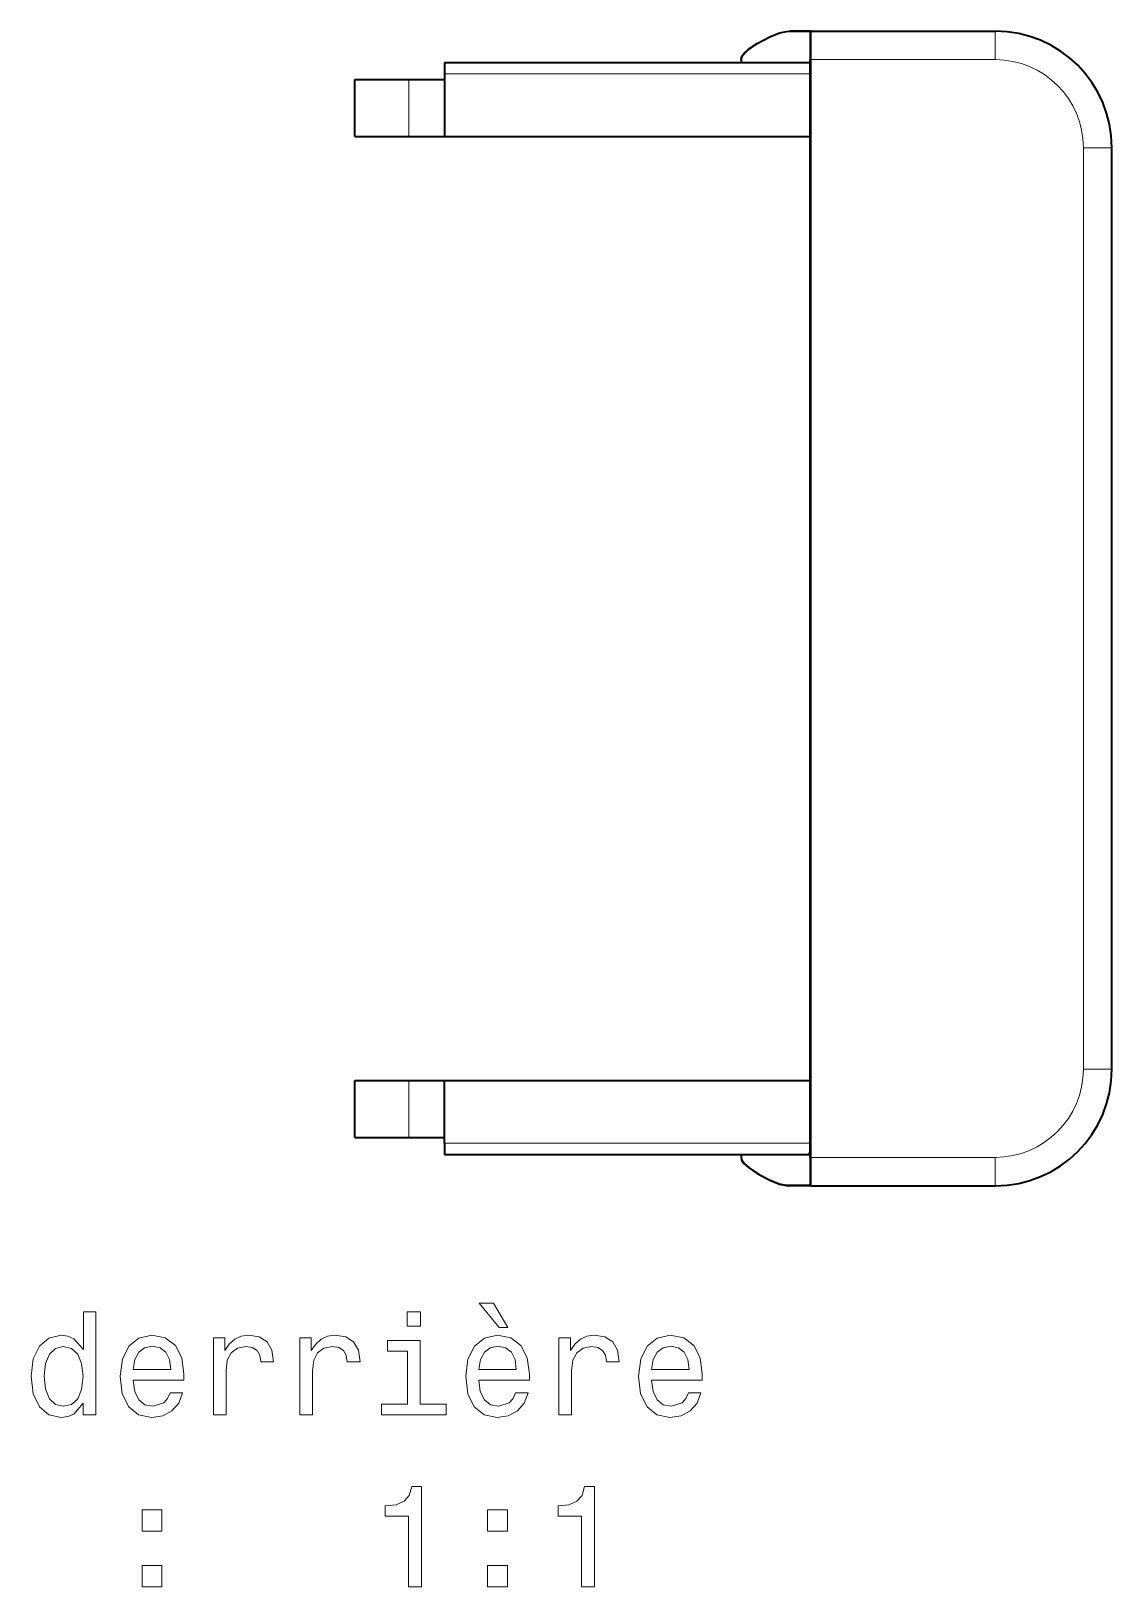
# Model space of a CAD drawing. Extents: x 468 to 804, y 295 to 621.
# Drawn here: x 765.6 to 803.6, y 386.1 to 440.8 of the extents above; entities that cross this region are included whole.
import ezdxf

# ---------------------------------------------------------------- set-up
doc = ezdxf.new("R2010")
doc.units = 0

msp = doc.modelspace()

# ---------------------------------------------------------------- linework, layer by layer
at = {"color": 7, "lineweight": 13, "ltscale": 0.01866}
for p, q in [((792.988, 440.77), (792.241, 440.77)), ((792.988, 400.23), (792.241, 400.23))]:
    msp.add_line(p, q, dxfattribs=at)
at = {"color": 7, "lineweight": 35, "ltscale": 0.018846}
for p, q in [((793.018, 440.8), (792.264, 440.8)), ((793.018, 400.2), (792.264, 400.2))]:
    msp.add_line(p, q, dxfattribs=at)
at = {"color": 7, "lineweight": 35, "ltscale": 0.02425}
for p, q in [((792.988, 440.77), (792.988, 439.8)), ((792.988, 401.2), (792.988, 400.23))]:
    msp.add_line(p, q, dxfattribs=at)
at = {"color": 7, "lineweight": 35, "ltscale": 0.161749}
for p, q in [((793.018, 440.8), (799.488, 440.8)), ((793.018, 400.2), (799.488, 400.2))]:
    msp.add_line(p, q, dxfattribs=at)
at = {"color": 7, "lineweight": 13, "ltscale": 0.025}
for p, q in [((793.018, 440.8), (793.018, 439.8)), ((799.488, 439.8), (799.488, 440.8)), ((802.588, 436.7), (803.588, 436.7)), ((802.588, 404.3), (803.588, 404.3)), ((793.018, 401.2), (793.018, 400.2)), ((799.488, 401.2), (799.488, 400.2))]:
    msp.add_line(p, q, dxfattribs=at)
at = {"color": 7, "lineweight": 35, "ltscale": 0.320201}
for p, q in [((780.138, 439.7), (792.946, 439.7)), ((780.138, 401.3), (792.946, 401.3))]:
    msp.add_line(p, q, dxfattribs=at)
at = {"color": 7, "lineweight": 35, "ltscale": 0.010001}
for p, q in [((780.138, 439.7), (780.138, 439.3)), ((780.138, 401.7), (780.138, 401.3))]:
    msp.add_line(p, q, dxfattribs=at)
at = {"color": 7, "lineweight": 13, "ltscale": 0.321208}
for p, q in [((780.138, 439.3), (792.986, 439.3)), ((780.138, 401.7), (792.986, 401.7))]:
    msp.add_line(p, q, dxfattribs=at)
at = {"color": 7, "lineweight": 35, "ltscale": 0.055}
for p, q in [((780.138, 439.3), (780.138, 437.1)), ((792.986, 437.1), (792.986, 439.3)), ((780.138, 401.7), (780.138, 403.9)), ((792.986, 401.7), (792.986, 403.9))]:
    msp.add_line(p, q, dxfattribs=at)
at = {"color": 7, "lineweight": 13, "ltscale": 0.000601196}
for p, q in [((790.558, 439.8), (790.582, 439.8)), ((790.558, 401.2), (790.582, 401.2))]:
    msp.add_line(p, q, dxfattribs=at)
at = {"color": 7, "lineweight": 35, "ltscale": 0.002499}
for p, q in [((790.558, 439.8), (790.558, 439.7)), ((790.558, 401.3), (790.558, 401.2))]:
    msp.add_line(p, q, dxfattribs=at)
at = {"color": 7, "lineweight": 13, "ltscale": 0.002499}
for p, q in [((790.582, 439.8), (790.582, 439.7)), ((790.582, 401.3), (790.582, 401.2))]:
    msp.add_line(p, q, dxfattribs=at)
at = {"color": 7, "lineweight": 35}
for p, q in [((792.988, 401.2), (792.988, 439.8)), ((803.588, 404.3), (803.588, 436.7))]:
    msp.add_line(p, q, dxfattribs=at)
at = {"color": 7, "lineweight": 13, "ltscale": 0.000750732}
for p, q in [((793.018, 439.8), (792.988, 439.8)), ((793.018, 401.2), (792.988, 401.2))]:
    msp.add_line(p, q, dxfattribs=at)
at = {"color": 7, "lineweight": 13}
for p, q in [((793.018, 401.2), (793.018, 439.8)), ((802.588, 404.3), (802.588, 436.7))]:
    msp.add_line(p, q, dxfattribs=at)
at = {"color": 7, "lineweight": 13, "ltscale": 0.161749}
for p, q in [((793.018, 439.8), (799.488, 439.8)), ((793.018, 401.2), (799.488, 401.2))]:
    msp.add_line(p, q, dxfattribs=at)
at = {"color": 7, "lineweight": 35, "ltscale": 0.05}
for p, q in [((776.988, 437.1), (776.988, 439.1)), ((776.988, 401.9), (776.988, 403.9))]:
    msp.add_line(p, q, dxfattribs=at)
at = {"color": 7, "lineweight": 35, "ltscale": 0.04725}
for p, q in [((776.988, 439.1), (778.878, 439.1)), ((776.988, 437.1), (778.878, 437.1)), ((776.988, 403.9), (778.878, 403.9)), ((776.988, 401.9), (778.878, 401.9))]:
    msp.add_line(p, q, dxfattribs=at)
at = {"color": 7, "lineweight": 35, "ltscale": 0.0315}
for p, q in [((778.878, 439.1), (780.138, 439.1)), ((778.878, 437.1), (780.138, 437.1)), ((778.878, 403.9), (780.138, 403.9)), ((778.878, 401.9), (780.138, 401.9))]:
    msp.add_line(p, q, dxfattribs=at)
at = {"color": 7, "lineweight": 13, "ltscale": 0.05}
for p, q in [((778.878, 439.1), (778.878, 437.1)), ((778.878, 403.9), (778.878, 401.9))]:
    msp.add_line(p, q, dxfattribs=at)
at = {"color": 7, "lineweight": 35, "ltscale": 0.321208}
for p, q in [((780.138, 437.1), (792.986, 437.1)), ((780.138, 403.9), (792.986, 403.9))]:
    msp.add_line(p, q, dxfattribs=at)
at = {"color": 7, "lineweight": 35, "ltscale": 4.11987e-05}
for p, q in [((792.986, 437.1), (792.988, 437.1)), ((792.986, 403.9), (792.988, 403.9))]:
    msp.add_line(p, q, dxfattribs=at)
at = {"color": 7, "lineweight": 35}
for points in [[(790.558, 439.8), (790.588, 439.917), (790.653, 440.011), (790.814, 440.16), (791.121, 440.369), (791.563, 440.605), (791.906, 440.738), (792.149, 440.792), (792.264, 440.8)], [(792.946, 439.7), (792.95, 439.699), (792.957, 439.694), (792.963, 439.682), (792.973, 439.645), (792.982, 439.55), (792.986, 439.3)], [(792.946, 401.3), (792.95, 401.301), (792.957, 401.306), (792.963, 401.318), (792.973, 401.355), (792.982, 401.45), (792.986, 401.7)], [(790.558, 401.2), (790.588, 401.083), (790.653, 400.989), (790.814, 400.84), (791.121, 400.631), (791.563, 400.395), (791.906, 400.262), (792.149, 400.208), (792.264, 400.2)]]:
    msp.add_lwpolyline(points, dxfattribs=at)
at = {"color": 7, "lineweight": 13}
for points in [[(790.582, 439.8), (790.589, 439.855), (790.64, 439.955), (790.688, 440.013), (790.799, 440.116), (790.917, 440.206), (791.161, 440.365), (791.531, 440.563), (791.896, 440.709), (792.073, 440.753), (792.241, 440.77)], [(792.241, 400.23), (792.08, 400.245), (791.912, 400.286), (791.563, 400.421), (791.21, 400.606), (790.966, 400.759), (790.848, 400.845), (790.682, 400.993), (790.621, 401.073), (790.598, 401.118), (790.582, 401.2)]]:
    msp.add_lwpolyline(points, dxfattribs=at)
for points in [[(782.357, 395.22), (781.852, 396.077), (781.358, 396.077), (782.059, 395.22)], [(767.439, 392.562), (767.439, 392.143), (767.883, 392.143), (767.883, 395.764), (767.444, 395.764), (767.444, 394.438), (767.106, 394.821), (766.899, 394.912), (766.662, 394.947), (766.234, 394.847), (765.901, 394.564), (765.684, 394.11), (765.608, 393.5), (765.684, 392.89), (765.901, 392.431), (766.234, 392.143), (766.662, 392.048), (766.899, 392.083), (767.111, 392.174)], [(779.291, 395.764), (778.822, 395.764), (778.822, 395.26), (779.291, 395.26)], [(766.738, 394.549), (767.03, 394.478), (767.252, 394.282), (767.383, 393.954), (767.434, 393.5), (767.383, 393.041), (767.252, 392.713), (767.03, 392.512), (766.738, 392.446), (766.461, 392.512), (766.249, 392.713), (766.108, 393.046), (766.062, 393.5), (766.108, 393.949), (766.249, 394.277), (766.461, 394.478)], [(769.199, 393.369), (770.974, 393.369), (770.979, 393.576), (770.899, 394.156), (770.677, 394.589), (770.324, 394.852), (769.855, 394.947), (769.396, 394.847), (769.043, 394.564), (768.816, 394.105), (768.735, 393.5), (768.811, 392.88), (769.038, 392.426), (769.386, 392.143), (769.84, 392.048), (770.233, 392.113), (770.556, 392.285), (770.793, 392.557), (770.929, 392.92), (770.49, 392.92), (770.399, 392.718), (770.268, 392.567), (769.895, 392.446), (769.608, 392.501), (769.391, 392.678), (769.249, 392.965), (769.199, 393.354)], [(769.199, 393.742), (769.255, 394.09), (769.391, 394.347), (769.597, 394.504), (769.87, 394.559), (770.137, 394.504), (770.344, 394.347), (770.47, 394.09), (770.515, 393.742)], [(772.013, 392.143), (772.457, 392.143), (772.457, 393.692), (772.502, 394.065), (772.639, 394.332), (772.86, 394.494), (773.158, 394.549), (773.38, 394.514), (773.546, 394.413), (773.647, 394.241), (773.682, 394.009), (774.131, 394.009), (774.071, 394.418), (773.904, 394.71), (773.627, 394.887), (773.249, 394.947), (772.992, 394.907), (772.77, 394.806), (772.573, 394.635), (772.417, 394.403), (772.417, 394.852), (772.013, 394.852)], [(775.049, 392.143), (775.493, 392.143), (775.493, 393.692), (775.538, 394.065), (775.675, 394.332), (775.896, 394.494), (776.194, 394.549), (776.416, 394.514), (776.582, 394.413), (776.683, 394.241), (776.719, 394.009), (777.167, 394.009), (777.107, 394.418), (776.94, 394.71), (776.663, 394.887), (776.285, 394.947), (776.028, 394.907), (775.806, 394.806), (775.609, 394.635), (775.453, 394.403), (775.453, 394.852), (775.049, 394.852)], [(779.275, 392.517), (779.275, 394.761), (778.136, 394.761), (778.136, 394.383), (778.832, 394.383), (778.832, 392.517), (777.924, 392.517), (777.924, 392.143), (780.193, 392.143), (780.193, 392.517)], [(781.343, 393.369), (783.118, 393.369), (783.123, 393.576), (783.043, 394.156), (782.821, 394.589), (782.468, 394.852), (781.999, 394.947), (781.54, 394.847), (781.187, 394.564), (780.96, 394.105), (780.879, 393.5), (780.955, 392.88), (781.182, 392.426), (781.53, 392.143), (781.984, 392.048), (782.377, 392.113), (782.7, 392.285), (782.937, 392.557), (783.073, 392.92), (782.634, 392.92), (782.543, 392.718), (782.412, 392.567), (782.039, 392.446), (781.752, 392.501), (781.535, 392.678), (781.394, 392.965), (781.343, 393.354)], [(781.343, 393.742), (781.399, 394.09), (781.535, 394.347), (781.742, 394.504), (782.014, 394.559), (782.281, 394.504), (782.488, 394.347), (782.614, 394.09), (782.659, 393.742)], [(784.157, 392.143), (784.601, 392.143), (784.601, 393.692), (784.646, 394.065), (784.783, 394.332), (785.005, 394.494), (785.302, 394.549), (785.524, 394.514), (785.69, 394.413), (785.791, 394.241), (785.827, 394.009), (786.275, 394.009), (786.215, 394.418), (786.048, 394.71), (785.771, 394.887), (785.393, 394.947), (785.136, 394.907), (784.914, 394.806), (784.717, 394.635), (784.561, 394.403), (784.561, 394.852), (784.157, 394.852)], [(787.415, 393.369), (789.19, 393.369), (789.195, 393.576), (789.115, 394.156), (788.893, 394.589), (788.54, 394.852), (788.071, 394.947), (787.612, 394.847), (787.259, 394.564), (787.032, 394.105), (786.951, 393.5), (787.027, 392.88), (787.254, 392.426), (787.602, 392.143), (788.056, 392.048), (788.449, 392.113), (788.772, 392.285), (789.009, 392.557), (789.145, 392.92), (788.706, 392.92), (788.615, 392.718), (788.484, 392.567), (788.111, 392.446), (787.824, 392.501), (787.607, 392.678), (787.466, 392.965), (787.415, 393.354)], [(787.415, 393.742), (787.471, 394.09), (787.607, 394.347), (787.814, 394.504), (788.086, 394.559), (788.353, 394.504), (788.56, 394.347), (788.686, 394.09), (788.731, 393.742)], [(778.872, 386.097), (779.331, 386.097), (779.331, 389.622), (778.988, 389.622), (778.897, 389.314), (778.716, 389.107), (778.438, 388.986), (778.055, 388.946), (778.055, 388.588), (778.872, 388.588)], [(784.944, 386.097), (785.403, 386.097), (785.403, 389.622), (785.06, 389.622), (784.969, 389.314), (784.788, 389.107), (784.51, 388.986), (784.127, 388.946), (784.127, 388.588), (784.944, 388.588)], [(769.507, 388.053), (770.203, 388.053), (770.203, 388.805), (769.507, 388.805)], [(781.651, 388.053), (782.347, 388.053), (782.347, 388.805), (781.651, 388.805)], [(769.507, 386.097), (770.203, 386.097), (770.203, 386.848), (769.507, 386.848)], [(781.651, 386.097), (782.347, 386.097), (782.347, 386.848), (781.651, 386.848)]]:
    msp.add_lwpolyline(points, close=True, dxfattribs=at)
for centre, radius, start, end in [((792.269, 440.774), 0.0273, 100.8449, 187.7976), ((793.018, 440.77), 0.03, 90, 180), ((799.488, 436.7), 3.1, 0, 90), ((799.488, 404.3), 3.1, 270, 360), ((793.018, 400.23), 0.03, 180, 270)]:
    msp.add_arc(centre, radius, start, end, dxfattribs=at)
at = {"color": 7, "lineweight": 35}
for centre, start, end in [((799.488, 436.7), 0, 90), ((799.488, 404.3), 270, 360)]:
    msp.add_arc(centre, 4.1, start, end, dxfattribs=at)
at = {"color": 7, "lineweight": 13}
msp.add_ellipse((792.264, 400.23), major_axis=(0, -0.03), ratio=0.751208, start_param=4.712389, end_param=6.283185, dxfattribs=at)

doc.saveas('drawing.dxf')
